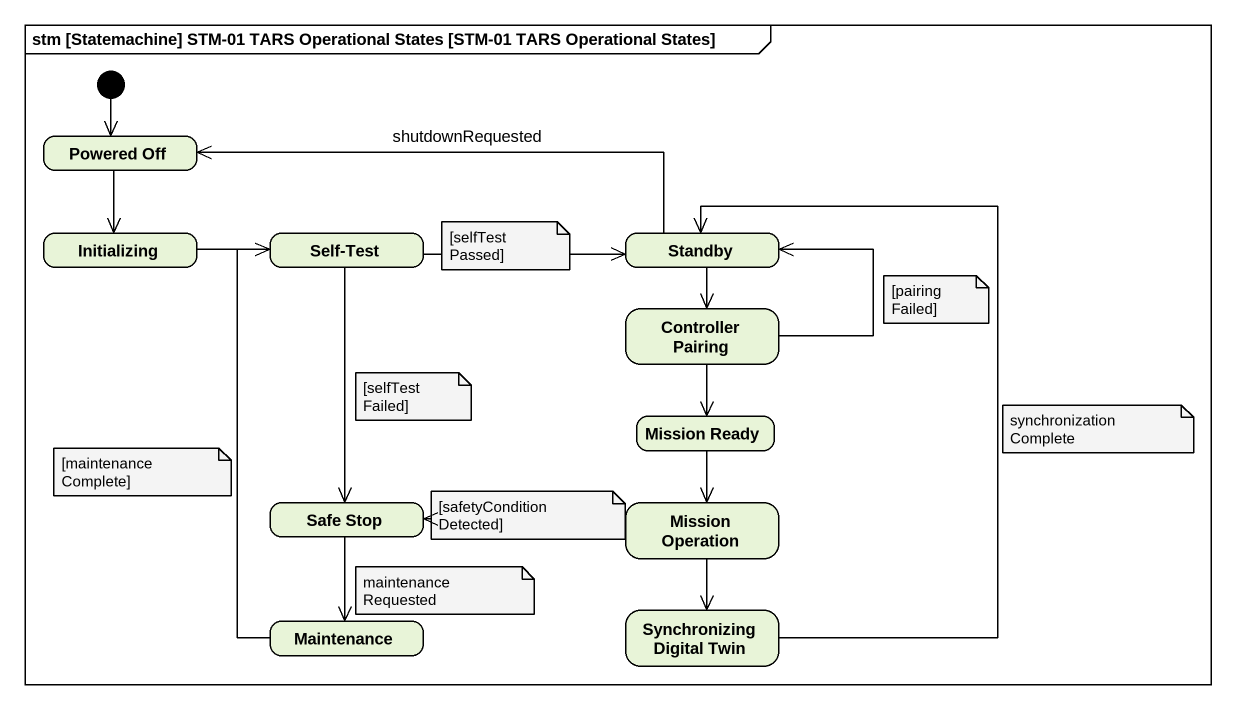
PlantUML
@startuml
mainframe stm [Statemachine] STM-01 TARS Operational States [STM-01 TARS Operational States]
hide empty description
state "Powered Off" as Powered_Off
state Initializing
state "Self-Test" as Self_Test
state Standby
state "Controller Pairing" as Controller_Pairing
state "Mission Ready" as Mission_Ready
state "Safe Stop" as Safe_Stop
state "Mission Operation" as Mission_Operation
state Maintenance
state "Synchronizing Digital Twin" as Synchronizing_Digital_Twin
[*] --> Powered_Off
Powered_Off --> Initializing
Initializing -right-> Self_Test
Self_Test -right-> Standby
Self_Test --> Safe_Stop
Standby -left-> Powered_Off : shutdownRequested
Standby --> Controller_Pairing
Controller_Pairing -up-> Standby
Controller_Pairing --> Mission_Ready
Mission_Ready --> Mission_Operation
Safe_Stop --> Maintenance
Mission_Operation -left-> Safe_Stop
Mission_Operation --> Synchronizing_Digital_Twin
Maintenance -up-> Self_Test
Synchronizing_Digital_Twin -up-> Standby
note as N1
  [selfTestPassed]
end note
note as N2
  [pairingFailed]
end note
note as N3
  [selfTestFailed]
end note
note as N4
  synchronizationComplete
end note
note as N5
  [maintenanceComplete]
end note
note as N6
  [safetyConditionDetected]
end note
note as N7
  maintenanceRequested
end note
@enduml
